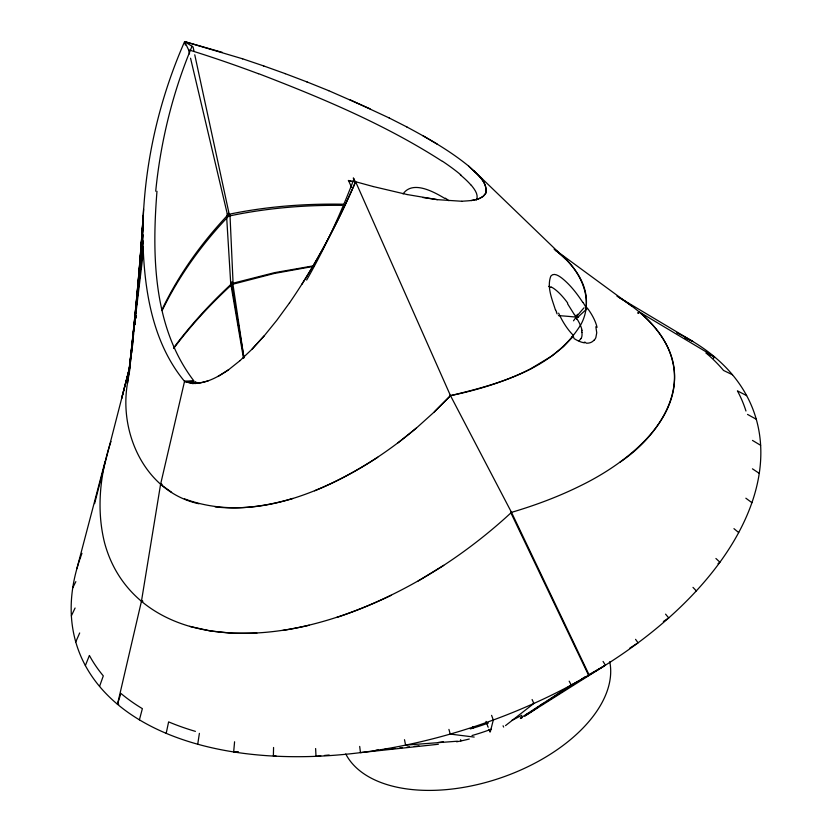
<?xml version="1.0" encoding="UTF-8"?>
<svg xmlns="http://www.w3.org/2000/svg" width="832" height="832" viewBox="0 0 832 832"><rect width="100%" height="100%" fill="white"/><g stroke="black" fill="none" stroke-linecap="round" stroke-linejoin="round"><path stroke-width="1.25" d="M273.572 747.479L273.374 756.07L275.943 755.862M222.362 52.385L184.61 41.6C157.934 102.263 143.302 168.303 142.792 234.603C143.582 285.584 150.935 340.787 184.538 381.358C200.013 387.182 215.998 378.383 228.54 369.793M143.218 253.001L127.494 383.146C118.664 433.722 145.714 492.263 198.931 503.766M139.901 267.613L140.234 262.434M140.473 258.554L143.562 209.373M139.87 268.84L140.192 263.661M140.525 258.482L143.229 215.738L138.778 277.898M135.897 318.042L136.084 315.453M137.478 296.026L137.665 293.436M138.497 281.788L138.133 286.967L138.528 283.005M135.959 318.001L136.146 315.411M138.902 277.815L142.99 222.071L137.114 295.235M135.366 317.054L134.742 324.761L135.158 320.871M135.678 313.206L135.98 309.358M136.292 305.51L136.906 297.804M135.803 313.165L136.126 309.306M136.438 305.458L136.874 300.321M137.301 295.173L137.727 290.035M137.935 287.466L142.844 228.363L133.838 329.836M131.789 352.955L132.922 340.111L132.07 350.366M133.151 337.542L133.494 333.684M234.582 741.78L233.667 751.941L238.389 751.702M133.255 337.501L133.619 333.642M133.973 329.784L135.169 316.919M135.408 314.35L136.001 307.923M136.24 305.344L142.792 234.603L129.948 366.995L142.844 240.802L128.908 373.287L142.99 246.938L128.128 378.248M156.978 191.287C151.892 255.278 153.067 327.288 193.648 380.598L192.951 383.843M197.725 744.224L199.389 733.356M193.648 380.598L184.538 381.358L160.576 484.37L141.45 601.266L117.489 704.278L118.758 704.278M127.494 383.146L130.031 368.212M576.285 315.203L575.796 317.574M166.192 733.346L168.615 721.885A350.979 200.304 -19.2 0 0 195.406 731.37M195.073 383.708L195.458 382.117L198.723 383.001M94.598 503.62L130.104 365.664M490.318 731.796L493.303 719.992L491.598 715.364M130.166 365.466L121.638 398.476L130.218 365.3M104.998 461.874L76.898 568.62M139.412 719.836L142.366 708.646A350.979 200.304 -19.2 0 1 120.879 693.399L117.489 704.278M110.968 441.48C100.048 473.772 96.252 509.122 104.489 542.474A290.035 179.514 -36.9 0 0 141.44 601.276A288.153 178.922 -38.2 0 0 189.769 626.371C228.769 637.208 270.14 634.265 309.182 625.258M403.083 193.918C412.651 180.045 433.836 191.849 444.694 198.349M99.549 686.4L103.303 675.875A350.979 200.304 -19.2 0 1 89.398 655.46L85.374 665.558M476.486 200.002C478.847 194.594 474.469 189.218 471.276 185.224M75.754 641.93L79.685 632.965M71.375 615.846L75.088 608.015M162.022 309.608C178.901 274.206 202.114 242.018 229.081 213.637L194.761 54.787M162.126 310.596C179.265 275.174 202.758 243.038 229.975 214.708L228.467 213.314M72.748 587.808L75.837 581.651M80.09 558.48L80.538 557.617M301.829 284.378C322.4 251.805 340.101 217.474 355.451 182.156L353.309 177.944L354.754 181.303M580.954 338.738L581.412 337.886A26.281 11.721 48.8 0 0 581.89 332.228M289.432 303.014C315.619 265.013 337.251 224.026 355.628 181.74L373.183 186.534M638.123 312.988L638.966 311.761L714.511 356.876L713.669 358.103M713.357 357.843L714.418 356.793M638.383 313.206L639.038 311.823M289.598 302.775L276.848 320.247L264.389 335.618L252.002 349.211M173.69 347.797C191.194 324.282 211.089 302.567 232.71 282.766L231.795 281.882M173.774 348.296C191.381 324.813 211.38 303.16 233.095 283.431L229.975 214.708M638.061 312.946L638.966 311.761A290.035 140.889 -3.4 0 0 619.642 297.825M638.31 313.165L639.226 311.979A288.163 137.81 -2.3 0 1 668.169 348.254C695.334 410.675 629.824 461.77 580.601 485.701A321.069 153.546 -2.3 0 1 511.493 512.356L510.89 512.429M264.264 335.774L251.888 349.326L240.011 360.63M450.466 395.668L433.992 412.214L416.759 427.742L397.946 442.894M434.314 411.902L450.486 395.647A269.766 119.09 2.5 0 0 530.795 368.753M416.426 428.022C385.83 453.846 351.718 475.706 314.558 490.818M620.048 462.155C655.782 438.142 688.958 391.997 668.075 348.046A288.153 137.8 -2.3 0 0 638.976 311.761L638.986 311.782M239.928 360.703L228.613 369.741L217.942 376.501M505.544 725.587L533.874 703.446L532.095 699.535M718.006 563.68L719.93 562.203L715.915 558.48M663.354 621.525L668.72 617.926L665.558 614.141M520.426 718.13L571.272 685.048L588.962 675.158M541.497 704.85L544.617 702.853M546.697 701.511L548.766 700.18M550.846 698.849L569.535 686.837M571.615 685.506L573.695 684.174M582.005 678.829L585.114 676.832M629.772 648.149L638.082 642.814L635.554 639.33M604.386 665.829L588.078 675.147M527.155 714.522L524.722 716.019M377.749 457.267C322.078 493.262 250.432 523.39 184.434 498.836M418.142 581.017L443.706 565.365M520.468 718.526L522.257 717.496M530.764 368.732L551.886 355.982L563.524 346.622L572.926 336.721L573.862 337.376M572.021 337.158L572.926 336.721L571.99 336.97M391.196 595.296C356.824 611.822 320.445 624.406 282.714 630.448M336.752 617.458C374.369 604.916 410.041 587.111 443.321 565.614A321.069 199.358 -38.2 0 0 511.493 512.356L450.486 395.647L355.628 181.74L348.577 180.7L351.593 187.346M231.14 283.098L231.494 283.598L274.518 272.657L314.246 265.699M292.947 498.43C267.779 505.856 241.332 509.87 215.124 506.886M208.125 380.921L199.264 383.105L191.391 383.188L184.538 381.358L195.458 382.117M449.831 395.751L450.486 395.647C498.482 384.155 554.102 369.034 581.214 323.97C595.379 297.076 578.094 266.344 555.526 250.463M471.224 200.595L478.39 198.952L483.298 196.373L485.93 192.92C487.646 181.282 475.998 173.326 468.697 166.13M227.282 216.414C264.95 208.26 303.576 204.942 342.087 205.358M227.822 214.51C265.762 206.544 304.637 203.518 343.366 204.214M312.998 266.469L274.373 273.447L231.265 284.627L230.922 284.055M438.37 744.266L360.464 752.638L359.694 746.429M320.788 755.841L316.004 756.33L315.619 748.55M324.386 755.477L329.181 754.988M375.908 750.266L378.3 750.027M384.29 749.414L386.693 749.174M391.487 748.686L395.075 748.332M399.87 747.843L402.272 747.604M407.056 747.115L409.458 746.876M414.253 746.387L419.037 745.898M171.621 492.294L160.576 484.37L161.866 484.266M142.74 601.172L141.45 601.266L142.719 601.266M457.434 741.208L405.6 745.108L404.498 739.69M461.895 201.25C470.132 200.543 481 200.98 485.909 192.972C487.687 181.241 475.894 173.243 468.541 165.994C449.613 150.561 428.272 138.466 406.817 126.942M256.88 633.131L232.669 633.266L210.194 630.947L189.706 626.361M160.576 484.37L161.845 484.37M461.802 201.261L437.403 199.659L407.056 194.522M474.178 737.079L450.237 734.074L448.916 729.404M585.614 342.399L584.23 342.15M422.822 197.496L437.403 199.659M510.838 512.21L511.503 512.356L589.17 675.033L588.609 674.825M548.579 286.374L551.429 287.456M407.118 194.532L373.162 186.534M242.663 58.822L184.61 41.6L185.39 45.053M242.32 58.708L263.744 65.946M449.779 395.408L450.486 395.647L449.998 395.273M263.411 65.832L285.324 73.684M510.786 512.626L588.63 675.345M258.284 73.559C321.651 97.916 384.904 124.332 442.146 161.231M285.022 73.58L307.102 81.973M306.821 81.858L328.723 90.678M328.474 90.574L370.115 108.826M684.996 337.938L685.526 338.166M686.046 338.406L692.578 341.318M349.627 99.58L389.241 117.978M714.449 356.824L705.962 352.945A350.979 200.304 -19.2 0 1 723.538 370.458L732.451 374.754M389.095 117.915L406.931 126.994M746.626 395.595L737.433 390.884A350.979 200.304 -19.2 0 1 745.961 411.008M747.521 414.409L756.246 419.224M422.895 135.699L437.164 144.071M692.806 341.453L616.98 296.192M752.482 440.409L760.625 445.307M752.45 468.832L759.252 473.346M554.112 249.142L632.299 306.478M745.846 498.202L751.91 502.674M733.949 528.653L738.681 532.553M474.011 170.851L565.448 258.991M232.128 282.464L233.095 283.431M692.994 587.382L696.322 590.886M227.094 214.126L227.438 214.594L190.559 58.219M567.497 303.628L574.257 314.465M230.672 283.234L243.464 358.155M582.837 302.494C577.002 293.561 570.346 284.939 561.995 278.21C559.083 275.995 553.821 272.21 550.815 276.12C546.634 287.123 552.219 299.437 555.412 309.93M603.065 661.44L605.415 665.174L527.498 714.303L527.103 713.69M230.454 284.201L230.797 284.773L226.585 215.925M521.518 717.059L521.903 717.694M569.171 681.169L571.272 685.048M503.069 725.785L503.651 727.064M557.118 313.934L556.421 312.354M486.002 721.386L487.646 725.847M487.906 726.554L488.166 727.262M488.925 729.31L489.164 729.986M489.653 731.297L489.892 731.942M472.732 726.606L473.179 728.177M595.847 326.737L596.742 332.8L595.847 337.636A35.755 16.214 48.8 0 1 593.913 340.392M189.53 53.924L188.5 49.629L184.61 41.6L193.086 46.966L194.022 51.314M460.626 739.669L460.886 740.948M231.494 283.598L234.967 304.19M234.676 302.474L238.711 326.487M238.43 324.771L243.974 357.937M243.849 357.302L232.71 282.766M155.719 191.194A374.171 270.951 -83.1 0 1 192.057 46.228M676.832 332.8A358.134 204.391 -19.2 0 1 494.967 719.378A358.134 204.391 -19.2 0 1 81.962 553.332M558.449 315.63A347.121 198.63 -18.8 0 1 578.562 317.408M353.902 179.161A387.66 163.478 -75.7 0 1 306.634 280.072M351.468 181.522A362.783 73.59 27.5 0 1 348.306 180.45M460.325 174.845A116.886 23.026 25.6 0 1 471.016 185.12M442.53 161.294A119.101 24.742 24.8 0 1 460.907 174.928M189.176 49.993A350.334 61.506 25 0 1 258.471 73.746M572.957 334.963A39.541 16.557 66.3 0 1 558.636 313.154M574.465 314.454A29.879 11.617 57.7 0 1 576.025 317.616M578.126 317.023A38.522 7.966 -39.7 0 1 586.924 308.942M551.242 287.03A32.76 9.849 57.7 0 1 567.715 303.056M582.993 302.39A38.262 13.707 57.3 0 1 586.342 308.027M558.938 252.918A227.531 100.443 2.5 0 1 585.998 308.038M556.639 312.27A38.355 14.716 66.3 0 1 555.651 309.878M555.027 249.787A228.862 103.272 1.3 0 1 558.719 252.741M445.37 198.162A32.406 11.658 25.9 0 1 448.874 200.71M580.798 338.551A28.257 13.426 55.7 0 1 578.895 340.798M581.589 330.179A26.322 11.762 48.6 0 1 581.984 332.29M577.21 319.218A27.05 12.033 48.8 0 1 582.088 330.46M573.508 320.819A39.364 9.308 -45.9 0 1 584.033 307.788M577.512 314.298A219.097 95.597 3.3 0 1 576.586 319.228M587.163 307.861A36.265 16.422 47.6 0 1 597.043 327.361M584.49 342.846A38.054 19.011 56.8 0 1 573.934 338.468M593.85 340.309A36.691 17.077 53.1 0 1 585.998 343.169M541.705 704.319A119.382 68.13 -19.2 0 1 541.05 704.829M538.2 706.982A119.382 68.13 -19.2 0 1 524.919 715.905M469.269 739.024A119.382 68.13 -19.2 0 1 456.633 741.79M521.81 715.26A140.275 80.059 -19.2 0 1 511.763 720.429M491.182 729.227A140.275 80.059 -19.2 0 1 472.014 735.519M443.321 741.759A140.275 80.059 -19.2 0 1 438.318 742.456M609.752 661.7A140.275 80.059 -19.2 0 1 502.216 777.358A140.275 80.059 -19.2 0 1 345.748 753.958M488.384 722.998A128.336 73.237 -19.2 0 1 470.278 728.905"/></g></svg>
